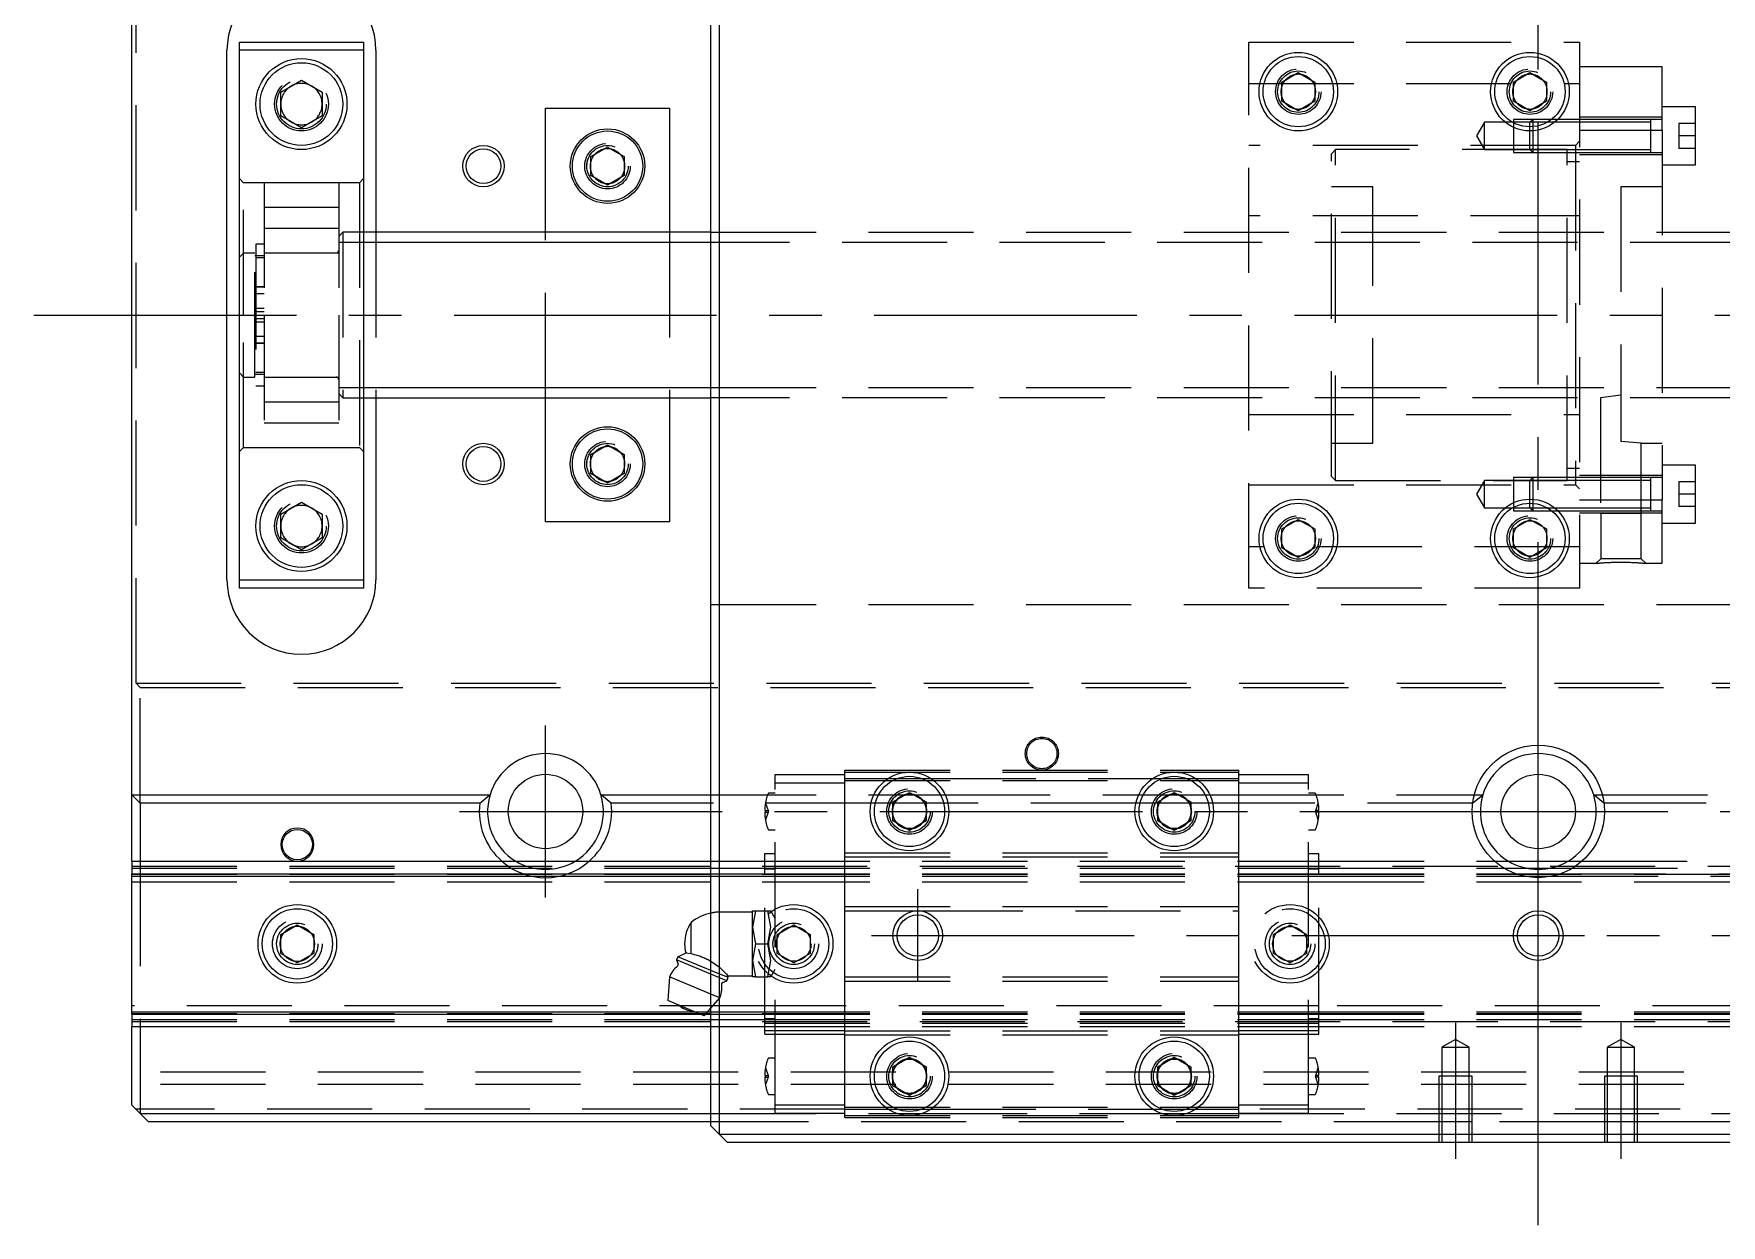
# Model space of a CAD drawing. Extents: x -34 to 620, y -356 to 113.
# Drawn here: x -11.9 to 192.1, y -110 to 34 of the extents above; entities that cross this region are included whole.
import ezdxf

# ---------------------------------------------------------------- set-up
doc = ezdxf.new("R2010")
doc.units = 0
doc.linetypes.add('CENTER', pattern=[50.8, 31.75, -6.35, 6.35, -6.35])
doc.linetypes.add('DASHED', pattern=[19.05, 12.7, -6.35])
doc.layers.get('0').update_dxf_attribs({"linetype": 'CONTINUOUS'})
doc.layers.add('CENTER', color=1, linetype='CENTER')

msp = doc.modelspace()

# ---------------------------------------------------------------- linework, layer by layer
at = {"color": 7, "linetype": 'CONTINUOUS'}
for p, q in [((70, -98), (70, 98)), ((71, 99), (71, -99)), ((0, -58), (0, 58)), ((13, 32), (13, 33)), ((13, 33), (28, 33)), ((28, 33), (28, 32)), ((11.5, -32), (11.5, 32)), ((13, -32), (13, 32)), ((28, 32), (13, 32)), ((28, 32), (28, -32)), ((29.5, 32), (29.5, 10)), ((139, 28.15), (141, 29.31)), ((141, 29.31), (143, 28.15)), ((167, 28.15), (169, 29.31)), ((169, 29.31), (171, 28.15)), ((18, 26.94), (20.5, 28.39)), ((18, 24.06), (18, 26.94)), ((20.5, 28.39), (23, 26.94)), ((23, 26.94), (23, 24.06)), ((139, 25.85), (139, 28.15)), ((143, 28.15), (143, 25.85)), ((167, 25.85), (167, 28.15)), ((171, 28.15), (171, 25.85)), ((50, 10), (50, 25)), ((50, 25), (65, 25)), ((65, 25), (65, 10)), ((141, 24.69), (139, 25.85)), ((143, 25.85), (141, 24.69)), ((169, 24.69), (167, 25.85)), ((171, 25.85), (169, 24.69)), ((20.5, 22.61), (18, 24.06)), ((23, 24.06), (20.5, 22.61)), ((55.5, 19.15), (57.5, 20.31)), ((55.5, 16.85), (55.5, 19.15)), ((57.5, 20.31), (59.5, 19.15)), ((59.5, 19.15), (59.5, 16.85)), ((183.6, 19.65), (183.6, 19.65)), ((57.5, 15.69), (55.5, 16.85)), ((59.5, 16.85), (57.5, 15.69)), ((70, 10), (28, 10)), ((28, -10), (70, -10)), ((29.5, -10), (29.5, -32)), ((50, -25), (50, -10)), ((65, -10), (65, -25)), ((55.5, -16.85), (57.5, -15.69)), ((57.5, -15.69), (59.5, -16.85)), ((55.5, -19.15), (55.5, -16.85)), ((59.5, -16.85), (59.5, -19.15)), ((57.5, -20.31), (55.5, -19.15)), ((59.5, -19.15), (57.5, -20.31)), ((18, -24.06), (20.5, -22.61)), ((18, -26.94), (18, -24.06)), ((20.5, -22.61), (23, -24.06)), ((23, -24.06), (23, -26.94)), ((183.6, -23.65), (183.6, -23.65)), ((65, -25), (50, -25)), ((139, -25.85), (141, -24.69)), ((139, -28.15), (139, -25.85)), ((141, -24.69), (143, -25.85)), ((143, -25.85), (143, -28.15)), ((167, -25.85), (169, -24.69)), ((167, -28.15), (167, -25.85)), ((169, -24.69), (171, -25.85)), ((171, -25.85), (171, -28.15)), ((20.5, -28.39), (18, -26.94)), ((23, -26.94), (20.5, -28.39)), ((141, -29.31), (139, -28.15)), ((143, -28.15), (141, -29.31)), ((169, -29.31), (167, -28.15)), ((171, -28.15), (169, -29.31)), ((13, -32), (28, -32)), ((13, -33), (13, -32)), ((28, -32), (28, -33)), ((28, -33), (13, -33)), ((0, -66), (0, -58)), ((0, -58), (43.29, -58)), ((1, -59), (0, -58)), ((42.06, -59), (1, -59)), ((1, -59), (1, -66)), ((42.06, -59), (43.29, -58)), ((56.71, -58), (70, -58)), ((57.94, -59), (56.71, -58)), ((70, -59), (57.94, -59)), ((92, -58.85), (94, -57.69)), ((92, -61.15), (92, -58.85)), ((94, -57.69), (96, -58.85)), ((96, -58.85), (96, -61.15)), ((124, -58.85), (126, -57.69)), ((124, -61.15), (124, -58.85)), ((126, -57.69), (128, -58.85)), ((128, -58.85), (128, -61.15)), ((162.06, -59), (163.29, -58)), ((162.25, -58), (163.29, -58)), ((176.71, -58), (177.75, -58)), ((177.94, -59), (176.71, -58)), ((94, -62.31), (92, -61.15)), ((96, -61.15), (94, -62.31)), ((126, -62.31), (124, -61.15)), ((128, -61.15), (126, -62.31)), ((0, -66), (0, -67.52)), ((0, -66), (70, -66)), ((164.71, -66), (175.29, -66)), ((0, -67.52), (70, -67.52)), ((0, -67.8), (0, -67.52)), ((0, -84.2), (0, -67.8)), ((0, -67.8), (70, -67.8)), ((167.26, -67.52), (172.74, -67.52)), ((168.22, -67.8), (171.78, -67.8)), ((67.6, -77.18), (67.6, -73.4)), ((18, -74.85), (20, -73.69)), ((18, -77.15), (18, -74.85)), ((20, -73.69), (22, -74.85)), ((22, -74.85), (22, -77.15)), ((20, -78.31), (18, -77.15)), ((22, -77.15), (20, -78.31)), ((67.1, -77.09), (65.98, -77.56)), ((66.94, -77.07), (67.6, -77.18)), ((67.6, -77.18), (67.73, -77.21)), ((67.73, -77.21), (67.87, -77.24)), ((67.87, -77.24), (68.02, -77.28)), ((68.02, -77.28), (68.16, -77.32)), ((68.16, -77.32), (68.31, -77.36)), ((68.31, -77.36), (68.47, -77.41)), ((68.47, -77.41), (68.59, -77.46)), ((68.59, -77.46), (68.73, -77.5)), ((68.73, -77.5), (68.86, -77.55)), ((65.98, -77.56), (65.83, -77.93)), ((65.83, -77.93), (66.04, -78.44)), ((70, -79.66), (65.83, -77.93)), ((70, -79.22), (65.98, -77.56)), ((68.86, -77.55), (68.99, -77.61)), ((68.99, -77.61), (69.12, -77.66)), ((69.12, -77.66), (69.26, -77.72)), ((69.26, -77.72), (69.39, -77.78)), ((69.39, -77.78), (69.52, -77.84)), ((69.52, -77.84), (69.65, -77.91)), ((69.65, -77.91), (69.78, -77.98)), ((69.78, -77.98), (69.91, -78.05)), ((69.91, -78.05), (70, -78.1)), ((64.97, -80), (64.77, -82.84)), ((70, -82.09), (64.97, -80)), ((69.2, -84.68), (64.77, -82.84)), ((0, -84.2), (68.05, -84.2)), ((0, -84.48), (0, -84.2)), ((0, -84.48), (0, -86)), ((0, -84.48), (68.73, -84.48)), ((69.2, -84.68), (70, -83.76)), ((69.37, -84.48), (70, -84.48)), ((69.62, -84.2), (70, -84.2)), ((0, -95.5), (0, -86)), ((0, -86), (70, -86)), ((1, -86), (1, -96.5)), ((92, -90.85), (94, -89.69)), ((94, -89.69), (96, -90.85)), ((124, -90.85), (126, -89.69)), ((126, -89.69), (128, -90.85)), ((92, -93.15), (92, -90.85)), ((96, -90.85), (96, -93.15)), ((124, -93.15), (124, -90.85)), ((128, -90.85), (128, -93.15)), ((94, -94.31), (92, -93.15)), ((96, -93.15), (94, -94.31)), ((126, -94.31), (124, -93.15)), ((128, -93.15), (126, -94.31)), ((0, -95.5), (1, -96.5)), ((1, -96.5), (70, -96.5)), ((1, -96.5), (2, -97.5)), ((70, -97.5), (2, -97.5)), ((71, -99), (70, -98)), ((72, -100), (71, -99)), ((71, -99), (269, -99)), ((268, -100), (72, -100))]:
    msp.add_line(p, q, dxfattribs=at)
at = {"color": 3, "linetype": 'DASHED'}
for p, q in [((0.5, -44.5), (0.5, 44.5)), ((135, 33), (175, 33)), ((135, -33), (135, 33)), ((175, 33), (175, -33)), ((185, 30), (175, 30)), ((185, 22.36), (185, 30)), ((135, 28), (175, 28)), ((17.5, 25.5), (17.51, 25.79)), ((189, 25.15), (185, 25.15)), ((189, 18.15), (189, 25.15)), ((163.5, 23.3), (162.55, 21.65)), ((167, 23.3), (163.5, 23.3)), ((163.5, 20), (163.5, 23.3)), ((169.35, 23.65), (167, 23.65)), ((167, 23.65), (167, 23.25)), ((169, 23.3), (167, 23.3)), ((167, 23.25), (167, 22.69)), ((167, 22.69), (167, 19.65)), ((169.35, 23.65), (169, 23.3)), ((171.09, 23.3), (169, 23.3)), ((169, 22.75), (169, 23.3)), ((169, 22.25), (169, 22.75)), ((171.62, 23.65), (169.35, 23.65)), ((171.62, 23.65), (169.35, 23.65)), ((169.35, 23.65), (169.35, 22.76)), ((169.35, 22.76), (169.35, 22.26)), ((171.98, 23.3), (171.09, 23.3)), ((172.37, 23.65), (171.62, 23.65)), ((172.37, 23.65), (171.62, 23.65)), ((175, 23.3), (171.98, 23.3)), ((175, 23.65), (172.37, 23.65)), ((175, 23.65), (172.37, 23.65)), ((185, 23.9), (175, 23.9)), ((183.6, 23.65), (175, 23.65)), ((183.6, 23.3), (175, 23.3)), ((185, 23.65), (183.59, 23.65)), ((183.6, 19.65), (183.6, 23.65)), ((183.6, 19.65), (183.6, 23.65)), ((189, 23.15), (187, 23.15)), ((187, 23.15), (187, 21.65)), ((174.5, 20.5), (135, 20.5)), ((162.55, 21.65), (163.5, 20)), ((169, 20), (169, 22.25)), ((169.35, 22.26), (169.35, 19.65)), ((175, 21), (174.5, 20.5)), ((174.5, 20.5), (174.5, -20.5)), ((175, 22.36), (185, 22.36)), ((185, 22.36), (185, -22.36)), ((189, 21.65), (187, 21.65)), ((187, 21.65), (187, 20.15)), ((145.5, 20), (145, 19.5)), ((145, -19.5), (145, 19.5)), ((173.5, 20), (145.5, 20)), ((145.5, -20), (145.5, 20)), ((163.5, 20), (167, 20)), ((167, 20), (169, 20)), ((167, 19.65), (169.35, 19.65)), ((169, 20), (175, 20)), ((169, 20), (169.35, 19.65)), ((169, 20), (175, 20)), ((169.35, 19.65), (175, 19.65)), ((169.35, 19.65), (175, 19.65)), ((173.5, -20), (173.5, 20)), ((175, 18.5), (173.5, 18.5)), ((175, 20), (183.6, 20)), ((175, 19.65), (183.6, 19.65)), ((175, 19.4), (185, 19.4)), ((183.59, 19.65), (185, 19.65)), ((189, 20.15), (187, 20.15)), ((13.5, 16), (13, 16.5)), ((28, 16.5), (27.5, 16)), ((55, 18), (55.02, 18.3)), ((185, 18.15), (189, 18.15)), ((16, 16), (13.5, 16)), ((13.5, 0), (13.5, 16)), ((25, 16), (16, 16)), ((25, 16), (16, 16)), ((16, 16), (16, 0)), ((27.5, 16), (25, 16)), ((25, 16), (25, 0)), ((27.5, 16), (27.5, -16)), ((150, 15.5), (145, 15.5)), ((150, -15.5), (150, 15.5)), ((185, 15.5), (180, 15.5)), ((180, 15.5), (180, -15.3)), ((25, 13.02), (16, 13.02)), ((25, 10.47), (16, 10.47)), ((174.5, 12), (135, 12)), ((175, 12), (174.5, 12)), ((16, 8.55), (15, 8.55)), ((15, 8.55), (15, -8.55)), ((25.5, 10), (25, 9.5)), ((28, 8.75), (25, 8.75)), ((28, 10), (25.5, 10)), ((25.5, 10), (25.5, -10)), ((29.5, 10), (29.5, -10)), ((50, -10), (50, 10)), ((65, 10), (65, -10)), ((70, 10), (270, 10)), ((270, 8.75), (70, 8.75)), ((13.5, 7.5), (13, 7)), ((14.85, 7.5), (13.5, 7.5)), ((14.85, -7.5), (14.85, 7.5)), ((16, 7.15), (14.85, 7.15)), ((16, 6.9), (15, 6.9)), ((24.7, 7.5), (16, 7.5)), ((24.7, 7.5), (16, 7.5)), ((25, 7.5), (24.7, 7.5)), ((16, 3.4), (15, 3.4)), ((15, 3.4), (16, 3.4)), ((16, 2.55), (15, 2.55)), ((13.5, -16), (13.5, 0)), ((15, 0.85), (16, 0.85)), ((15, 0.43), (16, 0.43)), ((16, 0), (16, -16)), ((25, 0), (25, -16)), ((15, -0.43), (16, -0.43)), ((16, -0.85), (15, -0.85)), ((15, -2.55), (16, -2.55)), ((15, -3.4), (16, -3.4)), ((16, -3.4), (15, -3.4)), ((13, -7), (13.5, -7.5)), ((13.5, -7.5), (14.85, -7.5)), ((14.85, -7.15), (16, -7.15)), ((15, -6.9), (16, -6.9)), ((16, -7.5), (24.7, -7.5)), ((16, -7.5), (24.7, -7.5)), ((24.7, -7.5), (25, -7.5)), ((15, -8.55), (16, -8.55)), ((25, -8.75), (28, -8.75)), ((25, -9.5), (25.5, -10)), ((25.5, -10), (28, -10)), ((70, -8.75), (270, -8.75)), ((270, -10), (70, -10)), ((180, -9.69), (177.54, -10)), ((177.54, -10), (177.54, -24)), ((16, -10.48), (25, -10.48)), ((135, -12), (174.5, -12)), ((174.5, -12), (175, -12)), ((174.5, -12), (175, -12)), ((16, -13.03), (25, -13.03)), ((13, -16.5), (13.5, -16)), ((13.5, -16), (16, -16)), ((16, -16), (25, -16)), ((16, -16), (25, -16)), ((25, -16), (27.5, -16)), ((27.5, -16), (28, -16.5)), ((145, -15.5), (150, -15.5)), ((182.46, -15.5), (180, -15.3)), ((182.46, -24), (182.46, -15.5)), ((182.46, -15.5), (185, -15.5)), ((55, -18), (55.02, -17.7)), ((189, -18.15), (185, -18.15)), ((189, -25.15), (189, -18.15)), ((145, -19.5), (145.5, -20)), ((145.5, -20), (173.5, -20)), ((163.5, -20), (162.55, -21.65)), ((167, -20), (163.5, -20)), ((163.5, -21.65), (163.5, -20)), ((169.35, -19.65), (167, -19.65)), ((167, -19.65), (167, -22.69)), ((169, -20), (167, -20)), ((169.35, -19.65), (169, -20)), ((175, -20), (169, -20)), ((175, -20), (169, -20)), ((169, -22.25), (169, -20)), ((175, -19.65), (169.35, -19.65)), ((175, -19.65), (169.35, -19.65)), ((169.35, -19.65), (169.35, -22.26)), ((173.5, -18.5), (175, -18.5)), ((185, -19.4), (175, -19.4)), ((183.6, -19.65), (175, -19.65)), ((183.6, -20), (175, -20)), ((185, -19.65), (183.59, -19.65)), ((183.6, -23.65), (183.6, -19.65)), ((183.6, -23.65), (183.6, -19.65)), ((189, -20.15), (187, -20.15)), ((187, -20.15), (187, -21.65)), ((135, -20.5), (174.5, -20.5)), ((162.55, -21.65), (163.5, -23.3)), ((163.5, -23.3), (163.5, -21.65)), ((169, -22.75), (169, -22.25)), ((169.35, -22.26), (169.35, -22.76)), ((174.5, -20.5), (175, -21)), ((185, -22.36), (175, -22.36)), ((185, -30), (185, -22.36)), ((187, -21.65), (187, -23.15)), ((189, -21.65), (187, -21.65)), ((163.5, -23.3), (167, -23.3)), ((167, -22.69), (167, -23.25)), ((167, -23.25), (167, -23.65)), ((167, -23.3), (169, -23.3)), ((167, -23.65), (169.35, -23.65)), ((169, -23.3), (169, -22.75)), ((169, -23.3), (169.35, -23.65)), ((169, -23.3), (171.09, -23.3)), ((169.35, -22.76), (169.35, -23.65)), ((169.35, -23.65), (171.62, -23.65)), ((169.35, -23.65), (171.62, -23.65)), ((171.09, -23.3), (171.98, -23.3)), ((171.62, -23.65), (172.37, -23.65)), ((171.62, -23.65), (172.37, -23.65)), ((171.98, -23.3), (175, -23.3)), ((172.37, -23.65), (175, -23.65)), ((172.37, -23.65), (175, -23.65)), ((175, -23.3), (183.6, -23.3)), ((175, -23.65), (183.6, -23.65)), ((175, -23.9), (185, -23.9)), ((182.46, -24), (177.54, -24)), ((177.55, -24), (177.55, -29.45)), ((182.45, -29.45), (182.45, -24)), ((183.59, -23.65), (185, -23.65)), ((189, -23.15), (187, -23.15)), ((17.5, -25.5), (17.52, -25.15)), ((185, -25.15), (189, -25.15)), ((175, -28), (135, -28)), ((175, -30), (177, -30)), ((177.55, -29.45), (177, -30)), ((177, -30), (177, -30)), ((177, -30), (177.01, -30)), ((177.01, -30), (177.02, -30)), ((177.02, -30), (177.04, -30)), ((177.04, -30), (177.06, -29.99)), ((177.06, -29.99), (177.08, -29.99)), ((177.08, -29.99), (177.11, -29.99)), ((177.11, -29.99), (177.15, -29.99)), ((177.15, -29.99), (177.19, -29.98)), ((177.19, -29.98), (177.24, -29.98)), ((177.24, -29.98), (177.3, -29.97)), ((177.3, -29.97), (177.37, -29.97)), ((177.37, -29.97), (177.44, -29.96)), ((177.44, -29.96), (177.52, -29.96)), ((177.52, -29.96), (177.61, -29.95)), ((182.45, -29.45), (177.55, -29.45)), ((177.61, -29.95), (177.7, -29.94)), ((177.7, -29.94), (177.8, -29.94)), ((177.8, -29.94), (177.9, -29.93)), ((177.9, -29.93), (178.01, -29.92)), ((178.01, -29.92), (178.12, -29.92)), ((178.12, -29.92), (178.24, -29.91)), ((178.24, -29.91), (178.35, -29.9)), ((178.35, -29.9), (178.48, -29.9)), ((178.48, -29.9), (178.61, -29.89)), ((178.61, -29.89), (178.74, -29.89)), ((178.74, -29.89), (178.87, -29.88)), ((178.87, -29.88), (179.01, -29.88)), ((179.01, -29.88), (179.15, -29.87)), ((179.15, -29.87), (179.28, -29.87)), ((179.28, -29.87), (179.42, -29.87)), ((179.42, -29.87), (179.57, -29.87)), ((179.57, -29.87), (179.71, -29.86)), ((179.71, -29.86), (179.85, -29.86)), ((179.85, -29.86), (180, -29.86)), ((180, -29.86), (180.15, -29.86)), ((180.15, -29.86), (180.29, -29.86)), ((180.29, -29.86), (180.43, -29.87)), ((180.43, -29.87), (180.57, -29.87)), ((180.57, -29.87), (180.72, -29.87)), ((180.72, -29.87), (180.85, -29.87)), ((180.85, -29.87), (180.99, -29.88)), ((180.99, -29.88), (181.13, -29.88)), ((181.13, -29.88), (181.26, -29.89)), ((181.26, -29.89), (181.39, -29.89)), ((181.39, -29.89), (181.52, -29.9)), ((181.52, -29.9), (181.65, -29.9)), ((181.65, -29.9), (181.76, -29.91)), ((181.76, -29.91), (181.88, -29.92)), ((181.88, -29.92), (181.99, -29.92)), ((181.99, -29.92), (182.1, -29.93)), ((182.1, -29.93), (182.2, -29.94)), ((182.2, -29.94), (182.3, -29.94)), ((182.3, -29.94), (182.39, -29.95)), ((182.39, -29.95), (182.48, -29.96)), ((183, -30), (182.45, -29.45)), ((182.48, -29.96), (182.54, -29.96)), ((182.54, -29.96), (182.6, -29.97)), ((182.6, -29.97), (182.66, -29.97)), ((182.66, -29.97), (182.71, -29.98)), ((182.71, -29.98), (182.76, -29.98)), ((182.76, -29.98), (182.81, -29.98)), ((182.81, -29.98), (182.85, -29.99)), ((182.85, -29.99), (182.89, -29.99)), ((182.89, -29.99), (182.92, -29.99)), ((182.92, -29.99), (182.94, -29.99)), ((182.94, -29.99), (182.97, -30)), ((182.97, -30), (182.99, -30)), ((182.99, -30), (183, -30)), ((183, -30), (185, -30)), ((183, -30), (183, -30)), ((183, -30), (183, -30)), ((175, -33), (135, -33)), ((70, -35), (270, -35)), ((0.5, -44.5), (1, -45)), ((0.5, -44.5), (339.5, -44.5)), ((1, -59), (1, -45)), ((1, -45), (339, -45)), ((86.2, -56), (86.2, -55)), ((86.2, -55), (133.8, -55)), ((133.8, -56), (133.8, -55)), ((77.77, -56.55), (77.77, -55.55)), ((77.77, -55.55), (86.2, -55.55)), ((77.77, -95.45), (77.77, -56.55)), ((77.77, -56.55), (86.2, -56.55)), ((86.2, -55.25), (133.8, -55.25)), ((86.2, -65), (86.2, -56)), ((86.2, -56), (91.44, -56)), ((86.2, -56.25), (133.8, -56.25)), ((91.44, -56), (92.56, -56)), ((92.56, -56), (95.44, -56)), ((95.44, -56), (96.56, -56)), ((96.56, -56), (123.44, -56)), ((123.44, -56), (124.56, -56)), ((124.56, -56), (127.44, -56)), ((127.44, -56), (128.56, -56)), ((128.56, -56), (133.8, -56)), ((133.8, -55.55), (142.23, -55.55)), ((133.8, -65), (133.8, -56)), ((133.8, -56.55), (142.23, -56.55)), ((142.23, -56.55), (142.23, -55.55)), ((142.23, -95.45), (142.23, -56.55)), ((70, -58), (89.69, -58)), ((89.36, -59), (70, -59)), ((76.58, -59), (76.9, -59.9)), ((77.77, -57.8), (76.99, -57.8)), ((89.87, -59), (89.36, -59)), ((89.69, -58), (90.25, -58)), ((91.44, -59), (89.87, -59)), ((90.25, -58), (92.11, -58)), ((91.71, -59), (91.44, -59)), ((92, -59), (91.71, -59)), ((92.15, -59), (92, -59)), ((92.11, -58), (92.5, -58)), ((92.2, -59), (92.15, -59)), ((95.8, -59), (92.2, -59)), ((92.5, -58), (93.36, -58)), ((93.36, -58), (93.46, -58)), ((93.46, -58), (93.5, -58)), ((93.5, -58), (94.5, -58)), ((94.5, -58), (94.54, -58)), ((94.54, -58), (94.64, -58)), ((94.64, -58), (95.5, -58)), ((95.5, -58), (95.89, -58)), ((95.85, -59), (95.8, -59)), ((96, -59), (95.85, -59)), ((95.89, -58), (97.75, -58)), ((96.29, -59), (96, -59)), ((96.56, -59), (96.29, -59)), ((98.13, -59), (96.56, -59)), ((97.75, -58), (98.31, -58)), ((98.64, -59), (98.13, -59)), ((98.31, -58), (121.69, -58)), ((121.36, -59), (98.64, -59)), ((121.87, -59), (121.36, -59)), ((121.69, -58), (122.25, -58)), ((123.44, -59), (121.87, -59)), ((122.25, -58), (124.11, -58)), ((123.71, -59), (123.44, -59)), ((124, -59), (123.71, -59)), ((124.15, -59), (124, -59)), ((124.11, -58), (124.5, -58)), ((124.2, -59), (124.15, -59)), ((127.8, -59), (124.2, -59)), ((124.5, -58), (125.36, -58)), ((125.36, -58), (125.46, -58)), ((125.46, -58), (125.5, -58)), ((125.5, -58), (126.5, -58)), ((126.5, -58), (126.54, -58)), ((126.54, -58), (126.64, -58)), ((126.64, -58), (127.5, -58)), ((127.5, -58), (127.89, -58)), ((127.85, -59), (127.8, -59)), ((128, -59), (127.85, -59)), ((127.89, -58), (129.75, -58)), ((128.29, -59), (128, -59)), ((128.56, -59), (128.29, -59)), ((130.13, -59), (128.56, -59)), ((129.75, -58), (130.31, -58)), ((130.64, -59), (130.13, -59)), ((130.31, -58), (133.8, -58)), ((133.8, -59), (130.64, -59)), ((133.8, -58), (162.25, -58)), ((162.06, -59), (133.8, -59)), ((143.01, -57.8), (142.23, -57.8)), ((143.1, -59.9), (143.42, -59)), ((177.75, -58), (209.69, -58)), ((209.36, -59), (177.94, -59)), ((76.5, -59.9), (76.58, -59.9)), ((76.58, -60.1), (76.5, -60.1)), ((76.58, -59.9), (76.9, -59.9)), ((76.58, -59.9), (76.58, -60.1)), ((76.9, -60.1), (76.58, -61)), ((76.58, -60.1), (76.9, -60.1)), ((76.9, -59.9), (76.94, -60)), ((76.9, -60.1), (76.94, -60)), ((143.1, -59.9), (143.06, -60)), ((143.1, -60.1), (143.06, -60)), ((143.42, -59.9), (143.1, -59.9)), ((143.42, -61), (143.1, -60.1)), ((143.42, -60.1), (143.1, -60.1)), ((143.42, -60.1), (143.42, -59.9)), ((143.42, -59.9), (143.5, -59.9)), ((143.5, -60.1), (143.42, -60.1)), ((76.99, -62.2), (77.77, -62.2)), ((142.23, -62.2), (143.01, -62.2)), ((76.5, -65.07), (77.77, -65.07)), ((76.5, -67.67), (76.5, -65.07)), ((76.5, -65.08), (77.77, -65.08)), ((86.2, -65.5), (86.2, -65)), ((86.2, -65), (133.8, -65)), ((133.8, -65.5), (133.8, -65)), ((142.23, -65.07), (143.5, -65.07)), ((142.23, -65.08), (143.5, -65.08)), ((143.5, -67.67), (143.5, -65.07)), ((0, -66.6), (340, -66.6)), ((0, -66.85), (70, -66.85)), ((1, -66), (1, -86)), ((70, -66), (76.5, -66)), ((70, -66.85), (76.5, -66.85)), ((76.5, -66), (133.8, -66)), ((76.5, -66.85), (143.5, -66.85)), ((76.5, -66.92), (77.77, -66.92)), ((86.2, -71.5), (86.2, -65.5)), ((86.2, -65.5), (133.8, -65.5)), ((133.8, -71.5), (133.8, -65.5)), ((133.8, -66), (143.5, -66)), ((142.23, -66.92), (143.5, -66.92)), ((143.5, -66), (164.71, -66)), ((143.5, -66.85), (165.86, -66.85)), ((165.86, -66.85), (174.14, -66.85)), ((174.14, -66.85), (196.5, -66.85)), ((175.29, -66), (196.5, -66)), ((0, -67.58), (76.5, -67.58)), ((0, -68.5), (76.5, -68.5)), ((70, -67.52), (76.5, -67.52)), ((70, -67.8), (76.5, -67.8)), ((76.5, -67.52), (143.5, -67.52)), ((76.5, -67.58), (143.5, -67.58)), ((76.5, -67.58), (143.5, -67.58)), ((76.5, -84.33), (76.5, -67.67)), ((76.5, -67.8), (143.5, -67.8)), ((76.5, -68.5), (143.5, -68.5)), ((76.5, -68.5), (143.5, -68.5)), ((143.5, -67.52), (167.26, -67.52)), ((143.5, -67.58), (196.5, -67.58)), ((143.5, -84.33), (143.5, -67.67)), ((143.5, -67.8), (168.22, -67.8)), ((143.5, -68.5), (196.5, -68.5)), ((171.78, -67.8), (196.5, -67.8)), ((172.74, -67.52), (196.5, -67.52)), ((75.04, -72.15), (71.04, -72.15)), ((71.04, -78.83), (71.04, -72.15)), ((75.04, -74), (75.04, -72)), ((75.04, -72), (75.4, -72)), ((75.4, -72), (75.04, -74)), ((75.4, -72), (76.87, -72)), ((76.87, -72), (77.22, -72)), ((77.22, -74), (76.87, -72)), ((77.77, -72.94), (77.22, -72)), ((86.2, -72), (86.2, -71.5)), ((86.2, -71.5), (133.8, -71.5)), ((86.2, -80), (86.2, -72)), ((86.2, -72), (95, -72)), ((95, -72), (133.8, -72)), ((133.8, -72), (133.8, -71.5)), ((133.8, -80), (133.8, -72)), ((75.04, -78), (75.04, -74)), ((75.04, -74), (75.4, -76)), ((76.87, -76), (77.22, -74)), ((78, -74.85), (80, -73.69)), ((78, -77.15), (78, -74.85)), ((80, -73.69), (82, -74.85)), ((82, -74.85), (82, -77.15)), ((138, -74.85), (140, -73.69)), ((138, -77.15), (138, -74.85)), ((140, -73.69), (142, -74.85)), ((142, -74.85), (142, -77.15)), ((17.5, -76), (17.53, -75.59)), ((75.4, -76), (75.04, -78)), ((75.4, -76), (76.87, -76)), ((77.22, -78), (76.87, -76)), ((77.5, -76), (77.53, -75.59)), ((80, -78.31), (78, -77.15)), ((82, -77.15), (80, -78.31)), ((137.5, -76), (137.53, -75.59)), ((140, -78.31), (138, -77.15)), ((142, -77.15), (140, -78.31)), ((70, -78.1), (71.04, -78.83)), ((72.08, -80.08), (70, -79.22)), ((71.04, -78.83), (72.08, -79.85)), ((75.04, -80), (75.04, -78)), ((75.04, -78), (75.4, -80)), ((76.87, -80), (77.22, -78)), ((77.22, -80), (77.77, -79.06)), ((71.93, -80.45), (70, -79.66)), ((71.42, -80.66), (71.93, -80.45)), ((72.08, -80.08), (71.9, -79.64)), ((71.93, -80.45), (72.08, -80.08)), ((72.08, -79.85), (75.04, -79.85)), ((75.4, -80), (75.04, -80)), ((75.4, -80), (76.87, -80)), ((77.22, -80), (76.87, -80)), ((86.2, -80.5), (86.2, -80)), ((86.2, -80), (133.8, -80)), ((86.2, -86.5), (86.2, -80.5)), ((86.2, -80.5), (133.8, -80.5)), ((133.8, -80.5), (133.8, -80)), ((133.8, -86.5), (133.8, -80.5)), ((76.5, -83.5), (0, -83.5)), ((71.07, -82.53), (70, -82.09)), ((70, -83.76), (71.07, -82.53)), ((143.5, -83.5), (76.5, -83.5)), ((143.5, -83.5), (76.5, -83.5)), ((196.5, -83.5), (143.5, -83.5)), ((0, -84.42), (76.5, -84.42)), ((0, -85.15), (70, -85.15)), ((0, -85.4), (340, -85.4)), ((68.05, -84.2), (69.62, -84.2)), ((68.73, -84.48), (69.37, -84.48)), ((70, -84.2), (76.5, -84.2)), ((70, -84.48), (76.5, -84.48)), ((70, -85.15), (76.5, -85.15)), ((76.5, -84.2), (143.5, -84.2)), ((76.5, -86.93), (76.5, -84.33)), ((76.5, -84.42), (143.5, -84.42)), ((76.5, -84.42), (143.5, -84.42)), ((76.5, -84.48), (143.5, -84.48)), ((77.77, -85.08), (76.5, -85.08)), ((76.5, -85.15), (143.5, -85.15)), ((76.5, -85.6), (143.5, -85.6)), ((143.5, -85.08), (142.23, -85.08)), ((143.5, -84.2), (196.5, -84.2)), ((143.5, -86.93), (143.5, -84.33)), ((143.5, -84.42), (196.5, -84.42)), ((143.5, -84.48), (196.5, -84.48)), ((143.5, -85.15), (196.5, -85.15)), ((70, -86), (76.5, -86)), ((76.5, -86), (143.5, -86)), ((76.5, -86.46), (77.77, -86.46)), ((76.5, -86.92), (77.77, -86.92)), ((76.5, -86.93), (77.77, -86.93)), ((77.77, -86.46), (86.2, -86.46)), ((77.77, -86.93), (86.2, -86.93)), ((86.2, -87), (86.2, -86.5)), ((86.2, -86.5), (133.8, -86.5)), ((86.2, -87), (133.8, -87)), ((86.2, -96), (86.2, -87)), ((133.8, -86.46), (142.23, -86.46)), ((133.8, -87), (133.8, -86.5)), ((133.8, -86.93), (142.23, -86.93)), ((133.8, -96), (133.8, -87)), ((142.23, -86.46), (143.5, -86.46)), ((142.23, -86.92), (143.5, -86.92)), ((142.23, -86.93), (143.5, -86.93)), ((143.5, -86), (196.5, -86)), ((160, -87.55), (158.35, -88.5)), ((161.65, -88.5), (160, -87.55)), ((180, -87.55), (178.35, -88.5)), ((181.65, -88.5), (180, -87.55)), ((158.35, -88.5), (158.35, -92)), ((158.35, -88.5), (161.65, -88.5)), ((161.65, -92), (161.65, -88.5)), ((178.35, -88.5), (178.35, -92)), ((178.35, -88.5), (181.65, -88.5)), ((181.65, -92), (181.65, -88.5)), ((340, -91.5), (0, -91.5)), ((76.58, -91), (76.9, -91.9)), ((77.77, -89.8), (76.99, -89.8)), ((143.01, -89.8), (142.23, -89.8)), ((143.1, -91.9), (143.42, -91)), ((340, -93), (0, -93)), ((76.5, -91.9), (76.58, -91.9)), ((76.58, -92.1), (76.5, -92.1)), ((76.58, -91.9), (76.9, -91.9)), ((76.58, -91.9), (76.58, -92.1)), ((76.9, -92.1), (76.58, -93)), ((76.58, -92.1), (76.9, -92.1)), ((76.9, -91.9), (76.94, -92)), ((76.9, -92.1), (76.94, -92)), ((143.1, -91.9), (143.06, -92)), ((143.1, -92.1), (143.06, -92)), ((143.42, -91.9), (143.1, -91.9)), ((143.42, -93), (143.1, -92.1)), ((143.42, -92.1), (143.1, -92.1)), ((143.42, -92.1), (143.42, -91.9)), ((143.42, -91.9), (143.5, -91.9)), ((143.5, -92.1), (143.42, -92.1)), ((158, -92), (158, -100)), ((162, -92), (158, -92)), ((158.35, -92), (158.35, -100)), ((161.65, -100), (161.65, -92)), ((162, -100), (162, -92)), ((178, -92), (178, -100)), ((182, -92), (178, -92)), ((178.35, -92), (178.35, -100)), ((181.65, -100), (181.65, -92)), ((182, -100), (182, -92)), ((76.99, -94.2), (77.77, -94.2)), ((77.77, -96.45), (77.77, -95.45)), ((77.77, -95.45), (86.2, -95.45)), ((86.2, -95.75), (133.8, -95.75)), ((133.8, -95.45), (142.23, -95.45)), ((142.23, -94.2), (143.01, -94.2)), ((142.23, -96.45), (142.23, -95.45)), ((86.2, -96), (0.5, -96)), ((70, -96.5), (92.48, -96.5)), ((158, -97.5), (70, -97.5)), ((77.77, -96.45), (86.2, -96.45)), ((86.2, -97), (86.2, -96)), ((86.2, -96), (91.44, -96)), ((86.2, -96.75), (133.8, -96.75)), ((86.2, -97), (133.8, -97)), ((91.44, -96), (92.56, -96)), ((92.48, -96.5), (95.52, -96.5)), ((92.56, -96), (95.44, -96)), ((95.44, -96), (96.56, -96)), ((95.52, -96.5), (124.48, -96.5)), ((96.56, -96), (123.44, -96)), ((123.44, -96), (124.56, -96)), ((124.48, -96.5), (127.52, -96.5)), ((124.56, -96), (127.44, -96)), ((127.44, -96), (128.56, -96)), ((127.52, -96.5), (133.8, -96.5)), ((128.56, -96), (133.8, -96)), ((133.8, -97), (133.8, -96)), ((206.2, -96), (133.8, -96)), ((133.8, -96.45), (142.23, -96.45)), ((133.8, -96.5), (212.48, -96.5)), ((162, -97.5), (158, -97.5)), ((178, -97.5), (162, -97.5)), ((182, -97.5), (178, -97.5)), ((270, -97.5), (182, -97.5))]:
    msp.add_line(p, q, dxfattribs=at)
at = {"color": 3, "linetype": 'CONTINUOUS'}
for p, q in [((70, 8.75), (28, 8.75)), ((28, -8.75), (70, -8.75))]:
    msp.add_line(p, q, dxfattribs=at)
at = {"color": 7, "linetype": 'CONTINUOUS'}
for centre, radius in [((20.5, 25.5), 5.5), ((141, 27), 4.75), ((141, 27), 4.25), ((169, 27), 4.75), ((169, 27), 4.25), ((20.5, 25.5), 5), ((57.5, 18), 4.5), ((57.5, 18), 4.25), ((42.5, 18), 2.1), ((57.5, -18), 4.5), ((57.5, -18), 4.25), ((42.5, -18), 2.1), ((20.5, -25.5), 5.5), ((20.5, -25.5), 5), ((141, -27), 4.75), ((169, -27), 4.75), ((141, -27), 4.25), ((169, -27), 4.25), ((170, -60), 8), ((50, -60), 4.5), ((94, -60), 4.75), ((94, -60), 4.25), ((126, -60), 4.75), ((126, -60), 4.25), ((170, -60), 4.5), ((20, -76), 4.75), ((20, -76), 4.25), ((95, -75), 2.5), ((170, -75), 3), ((170, -75), 2.5), ((94, -92), 4.75), ((126, -92), 4.75), ((94, -92), 4.25), ((126, -92), 4.25)]:
    msp.add_circle(centre, radius, dxfattribs=at)
at = {"color": 3, "linetype": 'DASHED'}
for centre, radius in [((20.5, 25.5), 3.25), ((141, 27), 2.75), ((141, 27), 2.5), ((169, 27), 2.75), ((169, 27), 2.5), ((20.5, 25.5), 3), ((57.5, 18), 2.75), ((57.5, 18), 2.5), ((57.5, -18), 2.75), ((57.5, -18), 2.5), ((20.5, -25.5), 3.25), ((20.5, -25.5), 3), ((141, -27), 2.75), ((169, -27), 2.75), ((141, -27), 2.5), ((169, -27), 2.5), ((110, -53), 2), ((110, -53), 1.83), ((94, -60), 2.75), ((94, -60), 2.5), ((94, -60), 2.07), ((126, -60), 2.75), ((126, -60), 2.5), ((126, -60), 2.07), ((80, -76), 4.75), ((140, -76), 4.75), ((20, -76), 3), ((80, -76), 4.25), ((80, -76), 3), ((140, -76), 4.25), ((140, -76), 3), ((20, -76), 2.5), ((80, -76), 2.5), ((80, -76), 2.1), ((140, -76), 2.5), ((140, -76), 2.1), ((94, -92), 2.75), ((94, -92), 2.5), ((126, -92), 2.75), ((126, -92), 2.5), ((94, -92), 2.07), ((126, -92), 2.07)]:
    msp.add_circle(centre, radius, dxfattribs=at)
at = {"color": 3, "linetype": 'CONTINUOUS'}
for centre, radius in [((42.5, 18), 2.5), ((42.5, -18), 2.5), ((20, -64), 1.83), ((95, -75), 3)]:
    msp.add_circle(centre, radius, dxfattribs=at)
at = {"color": 7, "linetype": 'CONTINUOUS'}
for centre, radius, start, end in [((20.5, 32), 9, 0, 180), ((20.5, -32), 9, 180, 0), ((50, -60), 7, 16.6015, 163.3985), ((170, -60), 7, 16.6015, 163.3985), ((50, -60), 8, 172.8192, 228.5904), ((50, -60), 7, 163.3985, 238.9973), ((50, -60), 7, 301.0027, 16.6015), ((50, -60), 8, 311.4096, 7.1808), ((170, -60), 7, 163.3985, 238.9973), ((170, -60), 7, 301.0027, 16.6015), ((20, -64), 2, 270, 180), ((20, -64), 2, 180, 270), ((71.52, -76), 4.7, 146.4139, 179.9998), ((71.27, -78.15), 6, 102.2311, 127.7262), ((71.52, -76), 4.7, 180.0002, 193.1788), ((68.02, -81.27), 3.3, 128.1639, 157.4998), ((65.86, -78.51), 0.2, 308.1612, 22.4985), ((68.15, -80.95), 3.2, 229.2906, 247.5), ((68.15, -80.95), 3.2, 247.5, 265.7094)]:
    msp.add_arc(centre, radius, start, end, dxfattribs=at)
at = {"color": 3, "linetype": 'DASHED'}
for centre, radius, start, end in [((141, 27), 2.1, 102.2472, 137.7528), ((141, 27), 2.1, 77.7528, 102.2472), ((141, 27), 2.1, 42.2472, 77.7528), ((169, 27), 2.1, 102.2472, 137.7528), ((169, 27), 2.1, 77.7528, 102.2472), ((169, 27), 2.1, 42.2472, 77.7528), ((20.5, 25.5), 2.5, 120, 180), ((20.5, 25.5), 2.5, 60, 120), ((20.5, 25.5), 2.5, 0, 60), ((141, 27), 2.1, 162.2472, 180), ((141, 27), 2.1, 180, 197.7528), ((141, 27), 2.1, 137.7528, 162.2472), ((141, 27), 2.1, 17.7528, 42.2472), ((141, 27), 2.1, 342.2472, 17.7528), ((169, 27), 2.1, 162.2472, 180), ((169, 27), 2.1, 180, 197.7528), ((169, 27), 2.1, 137.7528, 162.2472), ((169, 27), 2.1, 17.7528, 42.2472), ((169, 27), 2.1, 342.2472, 17.7528), ((20.5, 25.5), 2.5, 180, 240), ((20.5, 25.5), 2.5, 300, 0), ((141, 27), 2.1, 197.7528, 222.2472), ((141, 27), 2.1, 222.2472, 257.7528), ((141, 27), 2.1, 257.7528, 282.2472), ((141, 27), 2.1, 282.2472, 317.7528), ((141, 27), 2.1, 317.7528, 342.2472), ((169, 27), 2.1, 197.7528, 222.2472), ((169, 27), 2.1, 222.2472, 257.7528), ((169, 27), 2.1, 257.7528, 282.2472), ((169, 27), 2.1, 282.2472, 317.7528), ((169, 27), 2.1, 317.7528, 342.2472), ((20.5, 25.5), 2.5, 240, 300), ((57.5, 18), 2.1, 162.2472, 180), ((57.5, 18), 2.1, 137.7528, 162.2472), ((57.5, 18), 2.1, 102.2472, 137.7528), ((57.5, 18), 2.1, 77.7528, 102.2472), ((57.5, 18), 2.1, 42.2472, 77.7528), ((57.5, 18), 2.1, 17.7528, 42.2472), ((57.5, 18), 2.1, 342.2472, 17.7528), ((57.5, 18), 2.1, 180, 197.7528), ((57.5, 18), 2.1, 197.7528, 222.2472), ((57.5, 18), 2.1, 222.2472, 257.7528), ((57.5, 18), 2.1, 282.2472, 317.7528), ((57.5, 18), 2.1, 317.7528, 342.2472), ((57.5, 18), 2.1, 257.7528, 282.2472), ((24.7, 7.8), 0.3, 270, 360), ((24.7, -7.8), 0.3, 0, 90), ((57.5, -18), 2.1, 102.2472, 137.7528), ((57.5, -18), 2.1, 77.7528, 102.2472), ((57.5, -18), 2.1, 42.2472, 77.7528), ((57.5, -18), 2.1, 162.2472, 180), ((57.5, -18), 2.1, 180, 197.7528), ((57.5, -18), 2.1, 137.7528, 162.2472), ((57.5, -18), 2.1, 17.7528, 42.2472), ((57.5, -18), 2.1, 342.2472, 17.7528), ((57.5, -18), 2.1, 197.7528, 222.2472), ((57.5, -18), 2.1, 222.2472, 257.7528), ((57.5, -18), 2.1, 257.7528, 282.2472), ((57.5, -18), 2.1, 282.2472, 317.7528), ((57.5, -18), 2.1, 317.7528, 342.2472), ((20.5, -25.5), 2.5, 120, 180), ((20.5, -25.5), 2.5, 60, 120), ((20.5, -25.5), 2.5, 0, 60), ((20.5, -25.5), 2.5, 180, 240), ((20.5, -25.5), 2.5, 300, 0), ((141, -27), 2.1, 162.2472, 180), ((141, -27), 2.1, 137.7528, 162.2472), ((141, -27), 2.1, 102.2472, 137.7528), ((141, -27), 2.1, 77.7528, 102.2472), ((141, -27), 2.1, 42.2472, 77.7528), ((141, -27), 2.1, 17.7528, 42.2472), ((141, -27), 2.1, 342.2472, 17.7528), ((169, -27), 2.1, 162.2472, 180), ((169, -27), 2.1, 137.7528, 162.2472), ((169, -27), 2.1, 102.2472, 137.7528), ((169, -27), 2.1, 77.7528, 102.2472), ((169, -27), 2.1, 42.2472, 77.7528), ((169, -27), 2.1, 17.7528, 42.2472), ((169, -27), 2.1, 342.2472, 17.7528), ((20.5, -25.5), 2.5, 240, 300), ((141, -27), 2.1, 180, 197.7528), ((141, -27), 2.1, 197.7528, 222.2472), ((141, -27), 2.1, 222.2472, 257.7528), ((141, -27), 2.1, 282.2472, 317.7528), ((141, -27), 2.1, 317.7528, 342.2472), ((169, -27), 2.1, 180, 197.7528), ((169, -27), 2.1, 197.7528, 222.2472), ((169, -27), 2.1, 222.2472, 257.7528), ((169, -27), 2.1, 282.2472, 317.7528), ((169, -27), 2.1, 317.7528, 342.2472), ((141, -27), 2.1, 257.7528, 282.2472), ((169, -27), 2.1, 257.7528, 282.2472), ((82.5, -60), 6, 170.4203, 179.0449), ((82.5, -60), 6, 159.1494, 170.4059), ((76.99, -57.9), 0.1, 90, 159.1494), ((94, -60), 2.06, 134.0859, 165.9141), ((94, -60), 2.1, 137.7528, 162.2472), ((94, -60), 2.1, 102.2472, 137.7528), ((94, -60), 2.06, 105.9141, 134.0859), ((94, -60), 2.06, 74.0859, 105.9141), ((94, -60), 2.1, 77.7528, 102.2472), ((94, -60), 2.1, 42.2472, 77.7528), ((94, -60), 2.06, 45.9141, 74.0859), ((94, -60), 2.06, 14.0859, 45.9141), ((94, -60), 2.1, 17.7528, 42.2472), ((126, -60), 2.06, 134.0859, 165.9141), ((126, -60), 2.1, 137.7528, 162.2472), ((126, -60), 2.1, 102.2472, 137.7528), ((126, -60), 2.06, 105.9141, 134.0859), ((126, -60), 2.06, 74.0859, 105.9141), ((126, -60), 2.1, 77.7528, 102.2472), ((126, -60), 2.1, 42.2472, 77.7528), ((126, -60), 2.06, 45.9141, 74.0859), ((126, -60), 2.06, 14.0859, 45.9141), ((126, -60), 2.1, 17.7528, 42.2472), ((143.01, -57.9), 0.1, 20.8506, 90), ((137.5, -60), 6, 9.5941, 20.8506), ((137.5, -60), 6, 0.9551, 9.5797), ((82.5, -60), 6, 180.9551, 189.5797), ((82.5, -60), 6, 189.5941, 200.8506), ((94, -60), 2.1, 162.2472, 180), ((94, -60), 2.1, 180, 197.7528), ((94, -60), 2.06, 165.9141, 194.0859), ((94, -60), 2.06, 194.0859, 225.9141), ((94, -60), 2.1, 197.7528, 222.2472), ((94, -60), 2.06, 314.0859, 345.9141), ((94, -60), 2.1, 317.7528, 342.2472), ((94, -60), 2.1, 342.2472, 17.7528), ((94, -60), 2.06, 0, 14.0859), ((94, -60), 2.06, 345.9141, 0), ((126, -60), 2.1, 162.2472, 180), ((126, -60), 2.1, 180, 197.7528), ((126, -60), 2.06, 165.9141, 194.0859), ((126, -60), 2.06, 194.0859, 225.9141), ((126, -60), 2.1, 197.7528, 222.2472), ((126, -60), 2.06, 314.0859, 345.9141), ((126, -60), 2.1, 317.7528, 342.2472), ((126, -60), 2.1, 342.2472, 17.7528), ((126, -60), 2.06, 0, 14.0859), ((126, -60), 2.06, 345.9141, 0), ((137.5, -60), 6, 339.1494, 350.4059), ((137.5, -60), 6, 350.4203, 359.0449), ((76.99, -62.1), 0.1, 200.8506, 270), ((94, -60), 2.1, 222.2472, 257.7528), ((94, -60), 2.06, 225.9141, 254.0859), ((94, -60), 2.06, 254.0859, 285.9141), ((94, -60), 2.1, 257.7528, 282.2472), ((94, -60), 2.1, 282.2472, 317.7528), ((94, -60), 2.06, 285.9141, 314.0859), ((126, -60), 2.1, 222.2472, 257.7528), ((126, -60), 2.06, 225.9141, 254.0859), ((126, -60), 2.06, 254.0859, 285.9141), ((126, -60), 2.1, 257.7528, 282.2472), ((126, -60), 2.1, 282.2472, 317.7528), ((126, -60), 2.06, 285.9141, 314.0859), ((143.01, -62.1), 0.1, 270, 339.1494), ((50, -60), 8, 228.5904, 311.4096), ((50, -60), 7, 238.9973, 301.0027), ((170, -60), 7, 238.9973, 301.0027), ((71.27, -78.15), 6, 92.1786, 102.2311), ((20, -76), 2.1, 162.2472, 180), ((20, -76), 2.1, 137.7528, 162.2472), ((20, -76), 2.1, 102.2472, 137.7528), ((20, -76), 2.1, 77.7528, 102.2472), ((20, -76), 2.1, 42.2472, 77.7528), ((20, -76), 2.1, 17.7528, 42.2472), ((20, -76), 2.1, 342.2472, 17.7528), ((20, -76), 2.1, 180, 197.7528), ((20, -76), 2.1, 197.7528, 222.2472), ((20, -76), 2.1, 222.2472, 257.7528), ((20, -76), 2.1, 282.2472, 317.7528), ((20, -76), 2.1, 317.7528, 342.2472), ((20, -76), 2.1, 257.7528, 282.2472), ((68.02, -81.27), 3.3, 337.5002, 6.8361), ((71.49, -80.85), 0.2, 112.5015, 186.8388), ((82.5, -92), 6, 170.4203, 179.0449), ((82.5, -92), 6, 159.1494, 170.4059), ((76.99, -89.9), 0.1, 90, 159.1494), ((94, -92), 2.1, 162.2472, 180), ((94, -92), 2.06, 165.9141, 194.0859), ((94, -92), 2.06, 134.0859, 165.9141), ((94, -92), 2.1, 137.7528, 162.2472), ((94, -92), 2.1, 102.2472, 137.7528), ((94, -92), 2.06, 105.9141, 134.0859), ((94, -92), 2.06, 74.0859, 105.9141), ((94, -92), 2.1, 77.7528, 102.2472), ((94, -92), 2.1, 42.2472, 77.7528), ((94, -92), 2.06, 45.9141, 74.0859), ((94, -92), 2.06, 14.0859, 45.9141), ((94, -92), 2.1, 17.7528, 42.2472), ((94, -92), 2.1, 342.2472, 17.7528), ((94, -92), 2.06, 0, 14.0859), ((126, -92), 2.1, 162.2472, 180), ((126, -92), 2.06, 165.9141, 194.0859), ((126, -92), 2.06, 134.0859, 165.9141), ((126, -92), 2.1, 137.7528, 162.2472), ((126, -92), 2.1, 102.2472, 137.7528), ((126, -92), 2.06, 105.9141, 134.0859), ((126, -92), 2.06, 74.0859, 105.9141), ((126, -92), 2.1, 77.7528, 102.2472), ((126, -92), 2.1, 42.2472, 77.7528), ((126, -92), 2.06, 45.9141, 74.0859), ((126, -92), 2.06, 14.0859, 45.9141), ((126, -92), 2.1, 17.7528, 42.2472), ((126, -92), 2.1, 342.2472, 17.7528), ((126, -92), 2.06, 0, 14.0859), ((143.01, -89.9), 0.1, 20.8506, 90), ((137.5, -92), 6, 9.5941, 20.8506), ((137.5, -92), 6, 0.9551, 9.5797), ((82.5, -92), 6, 180.9551, 189.5797), ((82.5, -92), 6, 189.5941, 200.8506), ((94, -92), 2.1, 180, 197.7528), ((94, -92), 2.06, 194.0859, 225.9141), ((94, -92), 2.1, 197.7528, 222.2472), ((94, -92), 2.1, 222.2472, 257.7528), ((94, -92), 2.06, 225.9141, 254.0859), ((94, -92), 2.1, 282.2472, 317.7528), ((94, -92), 2.06, 285.9141, 314.0859), ((94, -92), 2.06, 314.0859, 345.9141), ((94, -92), 2.1, 317.7528, 342.2472), ((94, -92), 2.06, 345.9141, 0), ((126, -92), 2.1, 180, 197.7528), ((126, -92), 2.06, 194.0859, 225.9141), ((126, -92), 2.1, 197.7528, 222.2472), ((126, -92), 2.1, 222.2472, 257.7528), ((126, -92), 2.06, 225.9141, 254.0859), ((126, -92), 2.1, 282.2472, 317.7528), ((126, -92), 2.06, 285.9141, 314.0859), ((126, -92), 2.06, 314.0859, 345.9141), ((126, -92), 2.1, 317.7528, 342.2472), ((126, -92), 2.06, 345.9141, 0), ((137.5, -92), 6, 339.1494, 350.4059), ((137.5, -92), 6, 350.4203, 359.0449), ((76.99, -94.1), 0.1, 200.8506, 270), ((94, -92), 2.06, 254.0859, 285.9141), ((94, -92), 2.1, 257.7528, 282.2472), ((126, -92), 2.06, 254.0859, 285.9141), ((126, -92), 2.1, 257.7528, 282.2472), ((143.01, -94.1), 0.1, 270, 339.1494)]:
    msp.add_arc(centre, radius, start, end, dxfattribs=at)
at = {"layer": 'CENTER', "color": 1, "linetype": 'CENTER'}
for p, q in [((170, -110.01), (170, 113)), ((-11.86, 0), (406.71, 0)), ((170, -71.6), (170, -48.4)), ((50, -70.4), (50, -49.6)), ((39.6, -60), (279.6, -60)), ((158.4, -60), (181.6, -60)), ((95, -80.6), (95, -69.4)), ((170, -80.6), (170, -69.4)), ((89.4, -75), (240, -75)), ((164.4, -75), (175.6, -75)), ((160, -85.55), (160, -102)), ((180, -85.55), (180, -102))]:
    msp.add_line(p, q, dxfattribs=at)

doc.saveas('drawing.dxf')
